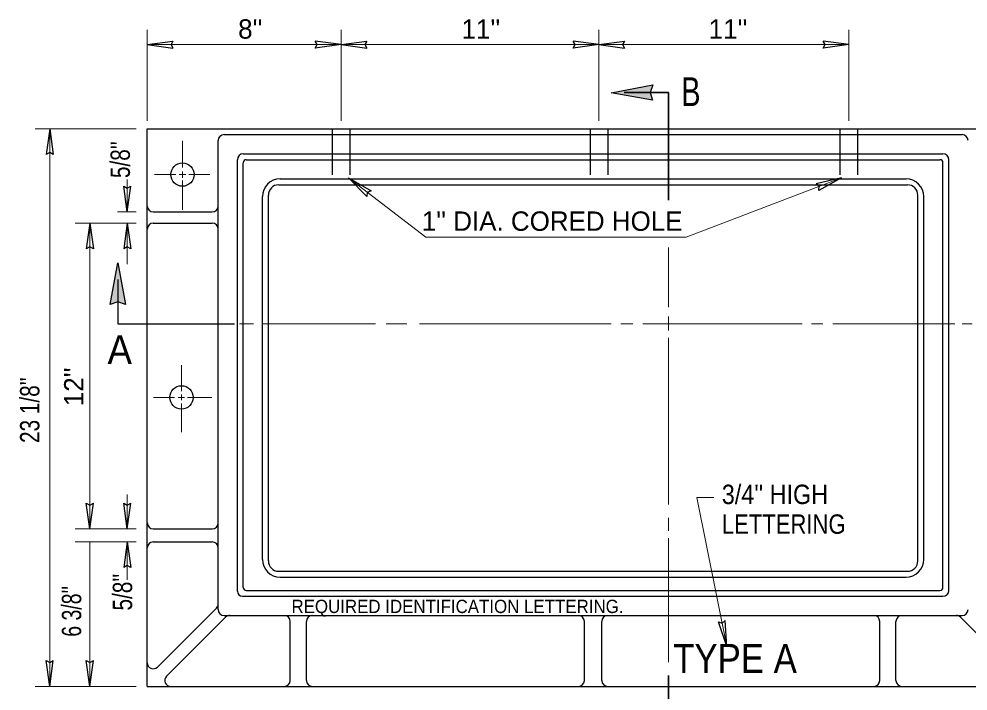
# Model space of a CAD drawing. Extents: x -330 to 37, y -28 to 237.
# Drawn here: x -293 to -230.1, y 143.5 to 188 of the extents above; entities that cross this region are included whole.
import ezdxf

# ---------------------------------------------------------------- set-up
doc = ezdxf.new("R2010")
doc.units = 0
doc.header["$LTSCALE"] = 0.51
doc.linetypes.add('LONG_DASHED', pattern=[7.5, 6, -1.5])
doc.layers.add('1', color=7, linetype='Continuous', lineweight=25)

msp = doc.modelspace()

# ---------------------------------------------------------------- hatches: boundary and pattern name
at = {"layer": '1'}
for points in [[(-250.9872, 183.6429), (-251.1605, 183.1315), (-250.9901, 182.6161), (-253.7425, 183.1202)], [(-285.9137, 169.089), (-286.4251, 169.2623), (-286.9405, 169.0918), (-286.4364, 171.8443)]]:
    msp.add_hatch(color=256, dxfattribs=at).paths.add_polyline_path(points)

# ---------------------------------------------------------------- linework, layer by layer
at = {"layer": '1', "lineweight": 13}
for p, q in [((-284.4792, 181.2532), (-284.4792, 187.2918)), ((-271.6409, 181.263), (-271.6409, 187.2918)), ((-254.5527, 181.263), (-254.5527, 187.2918)), ((-237.9957, 181.263), (-237.9957, 187.2918)), ((-291.921, 180.7314), (-285.2122, 180.7314)), ((-290.9427, 143.7732), (-290.9427, 180.7314)), ((-282.1534, 178.1525), (-282.1534, 179.937)), ((-285.8073, 177.3768), (-285.8073, 175.2148)), ((-282.5882, 177.6927), (-284.0003, 177.6927)), ((-281.9306, 177.6927), (-282.36, 177.6927)), ((-282.1534, 177.4878), (-282.1534, 177.8907)), ((-280.3384, 177.6927), (-281.7293, 177.6927)), ((-282.1534, 175.3514), (-282.1534, 177.2931)), ((-286.4515, 175.2148), (-285.2122, 175.2148)), ((-289.2647, 174.4737), (-285.2122, 174.4737)), ((-288.2864, 154.2127), (-288.2864, 174.4737)), ((-285.8073, 174.4737), (-285.8073, 171.7499)), ((-249.9487, 168.9159), (-249.9487, 172.8622)), ((-249.9487, 167.3514), (-249.9487, 168.2974)), ((-278.3775, 167.7951), (-277.4413, 167.7951)), ((-276.8259, 167.7951), (-269.3656, 167.7951)), ((-268.6494, 167.7951), (-267.2878, 167.7951)), ((-266.4305, 167.7951), (-253.7311, 167.7951)), ((-253.1094, 167.7951), (-252.3036, 167.7951)), ((-251.6425, 167.7951), (-241.0803, 167.7951)), ((-240.4654, 167.7951), (-239.7025, 167.7951)), ((-239.0595, 167.7951), (-230.9544, 167.7951)), ((-230.4711, 167.7951), (-229.822, 167.7951)), ((-249.9487, 155.8185), (-249.9487, 166.8785)), ((-282.216, 163.334), (-282.216, 165.0665)), ((-282.6687, 162.9266), (-284.063, 162.9266)), ((-282.0178, 162.9266), (-282.4338, 162.9266)), ((-282.216, 162.7364), (-282.216, 163.1191)), ((-280.2075, 162.9266), (-281.8232, 162.9266)), ((-282.216, 160.6118), (-282.216, 162.5148)), ((-285.8073, 154.2127), (-285.8073, 156.4981)), ((-249.9487, 154.0733), (-249.9487, 154.9453)), ((-289.2647, 154.2127), (-285.2122, 154.2127)), ((-249.9487, 145.3872), (-249.9487, 153.5973)), ((-289.2647, 153.3478), (-285.2122, 153.3478)), ((-288.2864, 143.7732), (-288.2864, 153.3478)), ((-285.8073, 150.8319), (-285.8073, 153.3478)), ((-291.921, 143.7732), (-285.2122, 143.7732))]:
    msp.add_line(p, q, dxfattribs=at)
at = {"layer": '1'}
for p, q in [((-284.4792, 186.3135), (-282.7763, 186.5475)), ((-284.4792, 186.3135), (-282.7763, 186.0795)), ((-271.6409, 186.3135), (-273.3439, 186.5475)), ((-271.6409, 186.3135), (-273.3439, 186.0795)), ((-271.6409, 186.3135), (-269.9379, 186.5475)), ((-271.6409, 186.3135), (-269.9379, 186.0795)), ((-254.5527, 186.3135), (-256.2557, 186.5475)), ((-254.5527, 186.3135), (-256.2557, 186.0795)), ((-254.5527, 186.3135), (-252.8497, 186.5475)), ((-254.5527, 186.3135), (-252.8497, 186.0795)), ((-237.9957, 186.3135), (-239.6987, 186.5475)), ((-237.9957, 186.3135), (-239.6987, 186.0795)), ((-290.9427, 180.7314), (-291.1767, 179.0284)), ((-290.9427, 180.7314), (-290.7087, 179.0284)), ((-279.7834, 148.8604), (-279.7834, 179.9487)), ((-279.3921, 180.3401), (-230.4827, 180.3401)), ((-278.5116, 150.0833), (-278.5116, 178.677)), ((-278.1202, 179.0683), (-231.7546, 179.0683)), ((-277.9246, 178.677), (-231.9502, 178.677)), ((-231.3632, 150.1322), (-231.3632, 178.677)), ((-278.1202, 150.3279), (-278.1202, 178.4813)), ((-231.7546, 150.3279), (-231.7546, 178.4813)), ((-275.6745, 177.4052), (-234.2003, 177.4052)), ((-271.1459, 177.4681), (-269.6505, 176.6203)), ((-271.1459, 177.4681), (-269.9345, 176.2484)), ((-271.1459, 177.4681), (-269.6505, 176.6203)), ((-271.1459, 177.4681), (-269.9345, 176.2484)), ((-238.4786, 177.4748), (-240.1532, 177.0869)), ((-238.4786, 177.4748), (-239.9867, 176.6496)), ((-285.8073, 175.2148), (-286.0413, 176.9178)), ((-285.8073, 175.2148), (-285.5733, 176.9178)), ((-275.7723, 177.0138), (-234.1025, 177.0138)), ((-276.8485, 152.1867), (-276.8485, 176.2312)), ((-276.4572, 152.0888), (-276.4572, 176.3291)), ((-233.4177, 152.0888), (-233.4177, 176.3291)), ((-233.0263, 152.1867), (-233.0263, 176.2312)), ((-284.0879, 175.2148), (-280.1748, 175.2148)), ((-288.2864, 174.4737), (-288.5204, 172.7707)), ((-288.2864, 174.4737), (-288.0524, 172.7707)), ((-285.8073, 174.4737), (-286.0413, 172.7707)), ((-285.8073, 174.4737), (-285.5733, 172.7707)), ((-284.0879, 174.4737), (-280.1748, 174.4737)), ((-288.2864, 154.2127), (-288.5204, 155.9157)), ((-288.2864, 154.2127), (-288.0524, 155.9157)), ((-285.8073, 154.2127), (-286.0413, 155.9157)), ((-285.8073, 154.2127), (-285.5733, 155.9157)), ((-284.0879, 154.2127), (-280.1748, 154.2127)), ((-285.8073, 153.3478), (-286.0413, 151.6448)), ((-285.8073, 153.3478), (-285.5733, 151.6448)), ((-284.0879, 153.3478), (-280.1748, 153.3478)), ((-275.7723, 151.404), (-234.1025, 151.404)), ((-275.6745, 151.0127), (-234.2003, 151.0127)), ((-278.1692, 149.7409), (-231.7546, 149.7409)), ((-277.9246, 150.1322), (-231.9502, 150.1322)), ((-283.8112, 145.0528), (-279.898, 148.9659)), ((-279.3921, 148.4691), (-230.4827, 148.4691)), ((-283.1997, 144.4413), (-279.2864, 148.3545)), ((-275.0104, 144.1646), (-275.0104, 148.0778)), ((-273.9348, 144.1646), (-273.9348, 148.0778)), ((-255.5141, 144.1646), (-255.5141, 148.0778)), ((-254.3608, 144.1646), (-254.3608, 148.0778)), ((-246.0699, 146.4205), (-246.6351, 148.0439)), ((-246.0699, 146.4205), (-246.1762, 148.1362)), ((-235.9401, 144.1646), (-235.9401, 148.0778)), ((-234.8644, 144.1646), (-234.8644, 148.0778)), ((-226.6752, 144.4413), (-230.5884, 148.3545)), ((-290.9427, 143.7732), (-291.1767, 145.4762)), ((-290.9427, 143.7732), (-290.7087, 145.4762)), ((-288.2864, 143.7732), (-288.5204, 145.4762)), ((-288.2864, 143.7732), (-288.0524, 145.4762)), ((-284.4792, 143.7732), (-225.3956, 143.7732))]:
    msp.add_line(p, q, dxfattribs=at)
at = {"layer": '1', "linetype": 'LONG_DASHED'}
for p, q in [((-272.2279, 180.7314), (-272.2279, 177.0138)), ((-271.0539, 180.7314), (-271.0539, 177.0138)), ((-255.1397, 180.7314), (-255.1397, 177.0138)), ((-253.9657, 180.7314), (-253.9657, 177.0138)), ((-238.5827, 180.7314), (-238.5827, 177.0138)), ((-237.4087, 180.7314), (-237.4087, 177.0138))]:
    msp.add_line(p, q, dxfattribs=at)
at = {"layer": '1', "lineweight": 13}
for points in [[(-284.4792, 186.3135), (-271.6409, 186.3135), (-254.5527, 186.3135), (-237.9957, 186.3135)], [(-271.1459, 177.4681), (-266.0217, 173.5544), (-248.7653, 173.5544), (-238.4786, 177.4748)], [(-246.0699, 146.4205), (-248.0559, 156.2959), (-246.9281, 156.2959)]]:
    msp.add_lwpolyline(points, dxfattribs=at)
at = {"layer": '1'}
for points in [[(-282.7763, 186.5475), (-282.908, 186.3111), (-282.7763, 186.0795)], [(-273.3439, 186.0795), (-273.2122, 186.3159), (-273.3439, 186.5475)], [(-269.9379, 186.5475), (-270.0697, 186.3111), (-269.9379, 186.0795)], [(-256.2557, 186.0795), (-256.1239, 186.3159), (-256.2557, 186.5475)], [(-252.8497, 186.5475), (-252.9814, 186.3111), (-252.8497, 186.0795)], [(-239.6987, 186.0795), (-239.567, 186.3159), (-239.6987, 186.5475)], [(-284.4792, 143.7732), (-284.4792, 180.7314), (-225.3956, 180.7314)], [(-290.7087, 179.0284), (-290.9451, 179.1602), (-291.1767, 179.0284)], [(-286.0413, 176.9178), (-285.8049, 176.7861), (-285.5733, 176.9178)], [(-239.9867, 176.6496), (-239.9477, 176.9174), (-240.1532, 177.0869)], [(-269.6505, 176.6203), (-269.8987, 176.5124), (-269.9345, 176.2484)], [(-269.6505, 176.6203), (-269.8987, 176.5124), (-269.9345, 176.2484)], [(-288.0524, 172.7707), (-288.2888, 172.9024), (-288.5204, 172.7707)], [(-285.5733, 172.7707), (-285.8098, 172.9024), (-286.0413, 172.7707)], [(-286.4271, 170.73), (-286.4271, 167.7951), (-278.7069, 167.7951)], [(-288.5204, 155.9157), (-288.284, 155.7839), (-288.0524, 155.9157)], [(-286.0413, 155.9157), (-285.8049, 155.7839), (-285.5733, 155.9157)], [(-285.5733, 151.6448), (-285.8098, 151.7766), (-286.0413, 151.6448)], [(-246.6351, 148.0439), (-246.3773, 147.9614), (-246.1762, 148.1362)], [(-291.1767, 145.4762), (-290.9402, 145.3445), (-290.7087, 145.4762)], [(-288.5204, 145.4762), (-288.284, 145.3445), (-288.0524, 145.4762)]]:
    msp.add_lwpolyline(points, dxfattribs=at)
for points in [[(-250.9872, 183.6429), (-251.1605, 183.1315), (-250.9901, 182.6161), (-253.7425, 183.1202)], [(-285.9137, 169.089), (-286.4251, 169.2623), (-286.9405, 169.0918), (-286.4364, 171.8443)]]:
    msp.add_lwpolyline(points, close=True, dxfattribs=at)
at = {"layer": '1', "lineweight": 35}
for points in [[(-249.9487, 175.9947), (-249.9487, 183.1238), (-252.8836, 183.1238)], [(-252.8836, 140.6822), (-249.9487, 140.6822), (-249.9487, 144.4947)]]:
    msp.add_lwpolyline(points, dxfattribs=at)
at = {"layer": '1'}
for centre in [(-282.1497, 177.6927), (-282.2123, 162.9266)]:
    msp.add_circle(centre, 0.7717, dxfattribs=at)
for centre, radius, start, end in [((-279.3921, 179.9488), 0.3913, 90, 180), ((-230.4828, 179.9488), 0.3913, 0, 90), ((-278.1203, 178.677), 0.3913, 90, 180), ((-277.9246, 178.4813), 0.1957, 90, 180), ((-231.9502, 178.4813), 0.1957, 0, 90), ((-231.7546, 178.677), 0.3913, 0, 90), ((-275.6745, 176.2312), 1.174, 90, 180), ((-234.2003, 176.2312), 1.174, 0, 90), ((-275.7724, 176.3291), 0.6848, 90, 180), ((-234.1025, 176.3291), 0.6848, 0, 90), ((-284.0879, 175.6062), 0.3913, 180, 270), ((-280.1747, 175.6062), 0.3913, 270, 0), ((-284.0879, 174.0823), 0.3913, 90, 180), ((-280.1747, 174.0823), 0.3913, 0, 90), ((-284.0879, 154.604), 0.3913, 180, 270), ((-280.1747, 154.604), 0.3913, 270, 0), ((-284.0879, 152.9565), 0.3913, 90, 180), ((-280.1747, 152.9565), 0.3913, 0, 90), ((-275.6745, 152.1867), 1.174, 180, 270), ((-275.7724, 152.0888), 0.6848, 180, 270), ((-234.2003, 152.1867), 1.174, 270, 0), ((-234.1025, 152.0888), 0.6848, 270, 0), ((-277.9246, 150.3279), 0.1957, 180, 270), ((-277.9246, 150.3279), 0.1957, 180, 270), ((-231.9502, 150.3279), 0.1957, 270, 0), ((-278.1692, 150.0833), 0.3424, 180, 270), ((-231.7546, 150.1322), 0.3913, 270, 0), ((-280.1747, 149.2427), 0.3913, 314.99305, 0), ((-279.3921, 148.8604), 0.3913, 180, 270), ((-279.0097, 148.0778), 0.3913, 90, 135), ((-275.4017, 148.0778), 0.3913, 0, 90), ((-273.5435, 148.0778), 0.3913, 90, 180), ((-255.9054, 148.0778), 0.3913, 0, 90), ((-253.9695, 148.0778), 0.3913, 90, 180), ((-236.3314, 148.0778), 0.3913, 0, 90), ((-234.4731, 148.0778), 0.3913, 90, 180), ((-230.8651, 148.0778), 0.3913, 45, 90), ((-230.4828, 148.8604), 0.3913, 270, 0), ((-230.4828, 148.8604), 0.3913, 270, 0), ((-284.0879, 145.3294), 0.3913, 180, 315), ((-282.923, 144.1646), 0.3913, 135.00295, 270), ((-275.4017, 144.1646), 0.3913, 270, 0), ((-273.5435, 144.1646), 0.3913, 180, 270), ((-255.9054, 144.1646), 0.3913, 270, 0), ((-253.9695, 144.1646), 0.3913, 180, 270), ((-236.3314, 144.1646), 0.3913, 270, 0), ((-234.4731, 144.1646), 0.3913, 180, 270)]:
    msp.add_arc(centre, radius, start, end, dxfattribs=at)

# ---------------------------------------------------------------- texts
for s, p in [("8''", (-278.4594, 186.7022)), ("11''", (-263.6556, 186.699)), ("11''", (-247.2794, 186.699)), ("1'' DIA. CORED HOLE", (-266.2953, 173.9665))]:
    msp.add_text(s, height=1.286, dxfattribs=at).set_placement(p)
for s, height, width, p in [('B', 1.914, 0.75, (-249.0977, 182.2354)), ('A', 1.914, 0.95, (-287.1167, 165.1347)), ("3/4'' HIGH", 1.286, 0.9, (-246.4071, 155.8552)), ('LETTERING', 1.286, 0.85, (-246.4071, 153.8843)), ('REQUIRED IDENTIFICATION LETTERING.', 0.8805, 0.95, (-274.9241, 148.632)), ('TYPE A', 1.914, 0.9, (-249.6288, 144.667))]:
    msp.add_text(s, height=height, dxfattribs=dict(at, width=width)).set_placement(p)
for s, width, p in [("5/8''", 0.8, (-285.6302, 177.4619)), ("23 1/8''", 0.8, (-291.6282, 159.9039)), ("5/8''", 0.8, (-285.4821, 148.8006)), ("6 3/8''", 0.75, (-288.8575, 147.0617))]:
    msp.add_text(s, height=1.286, rotation=90, dxfattribs=dict(at, width=width)).set_placement(p)
msp.add_text("12''", height=1.286, rotation=90, dxfattribs=at).set_placement((-288.7072, 162.3432))

doc.saveas('drawing.dxf')
